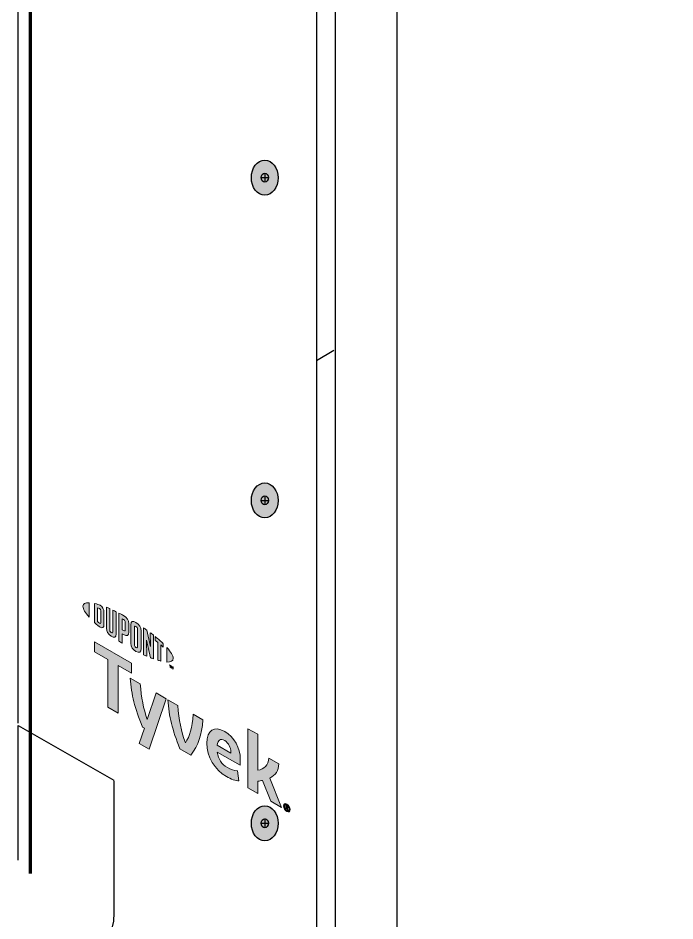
# Model space of a CAD drawing. Header units: inches. Extents: x -26 to 76, y -15 to 22.
# Drawn here: x 65.214 to 67.704, y -6.687 to -3.263 of the extents above; entities that cross this region are included whole.
import ezdxf

# ---------------------------------------------------------------- set-up
doc = ezdxf.new("R2010")
doc.units = ezdxf.units.IN
doc.header["$MEASUREMENT"] = 0
for name, color, linetype, lineweight in [('G-ANNO-TTLB', 7, 'Continuous', 0), ('LOGOS', 7, 'Continuous', 0), ('TYVEK', 7, 'Continuous', 0)]:
    doc.layers.add(name, color=color, linetype=linetype, lineweight=lineweight)

# ---------------------------------------------------------------- blocks, each defined once
blk = doc.blocks.new('Block_169')
at = {"layer": 'TYVEK', "true_color": 0x003b71, "transparency": 33554687}
h = blk.add_hatch(color=156, dxfattribs=at)
h.dxf.hatch_style = 2
edge = h.paths.add_edge_path()
edge.add_ellipse((66.1494, -3.8682), major_axis=(0, 0.0664), ratio=0.766948, start_angle=0, end_angle=360)
at = {"layer": 'TYVEK', "color": 252, "lineweight": 25, "true_color": 0x838484}
for p, q in [((66.1358, -3.8678), (66.1629, -3.8678)), ((66.1494, -3.8507), (66.1494, -3.8849))]:
    blk.add_line(p, q, dxfattribs=at)
at = {"layer": 'TYVEK', "color": 18, "lineweight": 25, "true_color": 0x000000}
blk.add_ellipse((66.1494, -3.8682), major_axis=(0, 0.0664), ratio=0.766948, dxfattribs=at)
at = {"layer": 'TYVEK', "color": 252, "lineweight": 25, "true_color": 0x838484}
blk.add_ellipse((66.1494, -3.8678), major_axis=(0, 0.0171), ratio=0.788846, dxfattribs=at)
blk = doc.blocks.new('Block_171')
at = {"layer": 'TYVEK', "true_color": 0x003b71, "transparency": 33554687}
h = blk.add_hatch(color=156, dxfattribs=at)
h.dxf.hatch_style = 2
edge = h.paths.add_edge_path()
edge.add_ellipse((66.1494, -5.0925), major_axis=(0, 0.0664), ratio=0.766948, start_angle=0, end_angle=360)
at = {"layer": 'TYVEK', "color": 252, "lineweight": 25, "true_color": 0x838484}
for p, q in [((66.1358, -5.0921), (66.1629, -5.0921)), ((66.1494, -5.075), (66.1494, -5.1093))]:
    blk.add_line(p, q, dxfattribs=at)
at = {"layer": 'TYVEK', "color": 18, "lineweight": 25, "true_color": 0x000000}
blk.add_ellipse((66.1494, -5.0925), major_axis=(0, 0.0664), ratio=0.766948, dxfattribs=at)
at = {"layer": 'TYVEK', "color": 252, "lineweight": 25, "true_color": 0x838484}
blk.add_ellipse((66.1494, -5.0921), major_axis=(0, 0.0171), ratio=0.788846, dxfattribs=at)
blk = doc.blocks.new('Block_172')
at = {"layer": 'TYVEK', "true_color": 0x003b71, "transparency": 33554687}
h = blk.add_hatch(color=156, dxfattribs=at)
h.dxf.hatch_style = 2
edge = h.paths.add_edge_path()
edge.add_ellipse((66.1494, -6.3169), major_axis=(0, 0.0664), ratio=0.766948, start_angle=0, end_angle=360)
at = {"layer": 'TYVEK', "color": 252, "lineweight": 25, "true_color": 0x838484}
for p, q in [((66.1494, -6.2993), (66.1494, -6.3336)), ((66.1358, -6.3165), (66.1629, -6.3165))]:
    blk.add_line(p, q, dxfattribs=at)
at = {"layer": 'TYVEK', "color": 18, "lineweight": 25, "true_color": 0x000000}
blk.add_ellipse((66.1494, -6.3169), major_axis=(0, 0.0664), ratio=0.766948, dxfattribs=at)
at = {"layer": 'TYVEK', "color": 252, "lineweight": 25, "true_color": 0x838484}
blk.add_ellipse((66.1494, -6.3165), major_axis=(0, 0.0171), ratio=0.788846, dxfattribs=at)
blk = doc.blocks.new('Block_166')
at = {"layer": 'TYVEK'}
for name in ['Block_169', 'Block_171', 'Block_172']:
    blk.add_blockref(name, (0, 0), dxfattribs=at)
blk = doc.blocks.new('Block_573')
at = {"layer": 'LOGOS', "true_color": 0x838484, "transparency": 33554687}
h = blk.add_hatch(color=252, dxfattribs=at)
h.dxf.hatch_style = 2
edge = h.paths.add_edge_path()
edge.add_spline(control_points=[(65.4603, -5.4939), (65.4603, -5.5039), (65.4688, -5.5182), (65.4836, -5.5348), (65.4836, -5.5348), (65.4836, -5.4801), (65.4836, -5.4801), (65.4688, -5.4795), (65.4603, -5.4839), (65.4603, -5.4939)], knot_values=[0, 0, 0, 0, 1, 1, 1, 2, 2, 2, 3, 3, 3, 3], degree=3, periodic=0)
h = blk.add_hatch(color=252, dxfattribs=at)
h.dxf.hatch_style = 2
edge = h.paths.add_edge_path()
edge.add_spline(control_points=[(65.5281, -5.5554), (65.5281, -5.5596), (65.5259, -5.5598), (65.5233, -5.5582), (65.5212, -5.557), (65.5181, -5.5544), (65.5155, -5.5521), (65.5155, -5.5521), (65.5155, -5.4997), (65.5155, -5.4997), (65.5181, -5.5004), (65.5212, -5.5014), (65.5233, -5.5026), (65.5259, -5.5041), (65.5281, -5.5068), (65.5281, -5.511), (65.5281, -5.511), (65.5281, -5.5554), (65.5281, -5.5554)], knot_values=[0, 0, 0, 0, 1, 1, 1, 2, 2, 2, 3, 3, 3, 4, 4, 4, 5, 5, 5, 6, 6, 6, 6], degree=3, periodic=0)
edge = h.paths.add_edge_path()
edge.add_spline(control_points=[(65.525, -5.4899), (65.5209, -5.4875), (65.5149, -5.4855), (65.5041, -5.483), (65.5041, -5.483), (65.5041, -5.5556), (65.5041, -5.5556), (65.5136, -5.5644), (65.5209, -5.5705), (65.525, -5.5729), (65.5345, -5.5784), (65.5399, -5.5748), (65.5399, -5.5641), (65.5399, -5.5641), (65.5399, -5.5159), (65.5399, -5.5159), (65.5399, -5.5052), (65.5345, -5.4954), (65.525, -5.4899)], knot_values=[0, 0, 0, 0, 1, 1, 1, 2, 2, 2, 3, 3, 3, 4, 4, 4, 5, 5, 5, 6, 6, 6, 6], degree=3, periodic=0)
h = blk.add_hatch(color=252, dxfattribs=at)
h.dxf.hatch_style = 2
edge = h.paths.add_edge_path()
edge.add_spline(control_points=[(65.5732, -5.5899), (65.5732, -5.5941), (65.5719, -5.5961), (65.5673, -5.5928), (65.5628, -5.5896), (65.5616, -5.5867), (65.5616, -5.5817), (65.5616, -5.5817), (65.5616, -5.5027), (65.5616, -5.5027), (65.5586, -5.5014), (65.552, -5.4986), (65.5491, -5.4974), (65.5491, -5.4974), (65.5491, -5.5773), (65.5491, -5.5773), (65.5491, -5.5901), (65.5545, -5.5981), (65.5673, -5.6072), (65.579, -5.6155), (65.5862, -5.6128), (65.5862, -5.5987), (65.5862, -5.5987), (65.5862, -5.5143), (65.5862, -5.5143), (65.5837, -5.5131), (65.5757, -5.5092), (65.5732, -5.508), (65.5732, -5.508), (65.5732, -5.5899), (65.5732, -5.5899)], knot_values=[0, 0, 0, 0, 1, 1, 1, 2, 2, 2, 3, 3, 3, 4, 4, 4, 5, 5, 5, 6, 6, 6, 7, 7, 7, 8, 8, 8, 9, 9, 9, 10, 10, 10, 10], degree=3, periodic=0)
h = blk.add_hatch(color=252, dxfattribs=at)
h.dxf.hatch_style = 2
edge = h.paths.add_edge_path()
edge.add_spline(control_points=[(65.6206, -5.5827), (65.6206, -5.5872), (65.6192, -5.5887), (65.6139, -5.5857), (65.6139, -5.5857), (65.6094, -5.5831), (65.6094, -5.5831), (65.6094, -5.5831), (65.6094, -5.5411), (65.6094, -5.5411), (65.6114, -5.5422), (65.6125, -5.5428), (65.6137, -5.5435), (65.6194, -5.5468), (65.6206, -5.55), (65.6206, -5.5546), (65.6206, -5.5546), (65.6206, -5.5827), (65.6206, -5.5827)], knot_values=[0, 0, 0, 0, 1, 1, 1, 2, 2, 2, 3, 3, 3, 4, 4, 4, 5, 5, 5, 6, 6, 6, 6], degree=3, periodic=0)
edge = h.paths.add_edge_path()
edge.add_spline(control_points=[(65.6145, -5.5291), (65.6122, -5.5278), (65.6039, -5.5233), (65.5964, -5.5195), (65.5964, -5.5195), (65.5964, -5.6258), (65.5964, -5.6258), (65.5989, -5.6274), (65.6057, -5.6317), (65.6094, -5.6339), (65.6094, -5.6339), (65.6094, -5.5978), (65.6094, -5.5978), (65.6094, -5.5978), (65.6145, -5.6008), (65.6145, -5.6008), (65.6281, -5.6086), (65.6338, -5.6049), (65.6338, -5.5914), (65.6338, -5.5914), (65.6338, -5.56), (65.6338, -5.56), (65.6338, -5.5468), (65.6274, -5.5366), (65.6145, -5.5291)], knot_values=[0, 0, 0, 0, 1, 1, 1, 2, 2, 2, 3, 3, 3, 4, 4, 4, 5, 5, 5, 6, 6, 6, 7, 7, 7, 8, 8, 8, 8], degree=3, periodic=0)
h = blk.add_hatch(color=252, dxfattribs=at)
h.dxf.hatch_style = 2
edge = h.paths.add_edge_path()
edge.add_spline(control_points=[(65.6672, -5.6466), (65.6672, -5.6508), (65.666, -5.6523), (65.6613, -5.6498), (65.6566, -5.6472), (65.6553, -5.6441), (65.6553, -5.6398), (65.6553, -5.6398), (65.6553, -5.5735), (65.6553, -5.5735), (65.6553, -5.5692), (65.6566, -5.5675), (65.6613, -5.5704), (65.666, -5.5732), (65.6672, -5.5762), (65.6672, -5.5804), (65.6672, -5.5804), (65.6672, -5.6466), (65.6672, -5.6466)], knot_values=[0, 0, 0, 0, 1, 1, 1, 2, 2, 2, 3, 3, 3, 4, 4, 4, 5, 5, 5, 6, 6, 6, 6], degree=3, periodic=0)
edge = h.paths.add_edge_path()
edge.add_spline(control_points=[(65.6613, -5.5555), (65.6493, -5.5479), (65.6421, -5.5499), (65.6421, -5.5639), (65.6421, -5.5639), (65.6421, -5.6334), (65.6421, -5.6334), (65.6421, -5.6482), (65.6486, -5.658), (65.6613, -5.6647), (65.6738, -5.6713), (65.6803, -5.6696), (65.6803, -5.6539), (65.6803, -5.6539), (65.6803, -5.5876), (65.6803, -5.5876), (65.6803, -5.5726), (65.6744, -5.5638), (65.6613, -5.5555)], knot_values=[0, 0, 0, 0, 1, 1, 1, 2, 2, 2, 3, 3, 3, 4, 4, 4, 5, 5, 5, 6, 6, 6, 6], degree=3, periodic=0)
h = blk.add_hatch(color=252, dxfattribs=at)
h.dxf.hatch_style = 2
edge = h.paths.add_edge_path()
edge.add_spline(control_points=[(65.7165, -5.6466), (65.7165, -5.6466), (65.702, -5.5842), (65.702, -5.5842), (65.6981, -5.5813), (65.6934, -5.578), (65.6897, -5.5755), (65.6897, -5.5755), (65.6897, -5.6775), (65.6897, -5.6775), (65.6923, -5.6787), (65.6988, -5.6816), (65.7022, -5.6831), (65.7022, -5.6831), (65.7012, -5.6224), (65.7012, -5.6224), (65.7012, -5.6224), (65.7165, -5.689), (65.7165, -5.689), (65.7197, -5.6903), (65.7245, -5.6921), (65.7276, -5.6932), (65.7276, -5.6932), (65.7276, -5.6036), (65.7276, -5.6036), (65.7244, -5.6009), (65.7184, -5.5964), (65.7156, -5.5942), (65.7156, -5.5942), (65.7165, -5.6466), (65.7165, -5.6466)], knot_values=[0, 0, 0, 0, 1, 1, 1, 2, 2, 2, 3, 3, 3, 4, 4, 4, 5, 5, 5, 6, 6, 6, 7, 7, 7, 8, 8, 8, 9, 9, 9, 10, 10, 10, 10], degree=3, periodic=0)
h = blk.add_hatch(color=252, dxfattribs=at)
h.dxf.hatch_style = 2
edge = h.paths.add_edge_path()
edge.add_spline(control_points=[(65.7341, -5.623), (65.7373, -5.6255), (65.7405, -5.628), (65.7436, -5.6306), (65.7436, -5.6306), (65.7436, -5.6984), (65.7436, -5.6984), (65.7464, -5.6993), (65.7517, -5.7008), (65.7552, -5.7016), (65.7552, -5.7016), (65.7552, -5.6406), (65.7552, -5.6406), (65.7586, -5.6435), (65.7618, -5.6464), (65.7647, -5.649), (65.7647, -5.649), (65.7647, -5.6359), (65.7647, -5.6359), (65.7555, -5.6269), (65.7456, -5.6182), (65.7341, -5.6088), (65.7341, -5.6088), (65.7341, -5.623), (65.7341, -5.623)], knot_values=[0, 0, 0, 0, 1, 1, 1, 2, 2, 2, 3, 3, 3, 4, 4, 4, 5, 5, 5, 6, 6, 6, 7, 7, 7, 8, 8, 8, 8], degree=3, periodic=0)
h = blk.add_hatch(color=252, dxfattribs=at)
h.dxf.hatch_style = 2
edge = h.paths.add_edge_path()
edge.add_spline(control_points=[(65.802, -5.6912), (65.802, -5.7012), (65.7935, -5.7057), (65.7787, -5.7052), (65.7787, -5.7052), (65.7787, -5.6504), (65.7787, -5.6504), (65.7935, -5.667), (65.802, -5.6813), (65.802, -5.6912)], knot_values=[0, 0, 0, 0, 1, 1, 1, 2, 2, 2, 3, 3, 3, 3], degree=3, periodic=0)
h = blk.add_hatch(color=252, dxfattribs=at)
h.dxf.hatch_style = 2
edge = h.paths.add_edge_path()
edge.add_spline(control_points=[(65.7951, -5.7202), (65.7951, -5.7202), (65.7965, -5.721), (65.7965, -5.721), (65.7965, -5.721), (65.7986, -5.7259), (65.7986, -5.7259), (65.7986, -5.7259), (65.8007, -5.7234), (65.8007, -5.7234), (65.8007, -5.7234), (65.802, -5.7242), (65.802, -5.7242), (65.802, -5.7242), (65.802, -5.7321), (65.802, -5.7321), (65.802, -5.7321), (65.8008, -5.7313), (65.8008, -5.7313), (65.8008, -5.7313), (65.8008, -5.7257), (65.8008, -5.7257), (65.8008, -5.7257), (65.7986, -5.7282), (65.7986, -5.7282), (65.7986, -5.7282), (65.7985, -5.7282), (65.7985, -5.7282), (65.7985, -5.7282), (65.7964, -5.7232), (65.7964, -5.7232), (65.7964, -5.7232), (65.7964, -5.7288), (65.7964, -5.7288), (65.7964, -5.7288), (65.7951, -5.7281), (65.7951, -5.7281), (65.7951, -5.7281), (65.7951, -5.7202), (65.7951, -5.7202)], knot_values=[0, 0, 0, 0, 1, 1, 1, 2, 2, 2, 3, 3, 3, 4, 4, 4, 5, 5, 5, 6, 6, 6, 7, 7, 7, 8, 8, 8, 9, 9, 9, 10, 10, 10, 11, 11, 11, 12, 12, 12, 13, 13, 13, 13], degree=3, periodic=0)
edge = h.paths.add_edge_path()
edge.add_spline(control_points=[(65.7902, -5.7187), (65.7902, -5.7187), (65.7881, -5.7175), (65.7881, -5.7175), (65.7881, -5.7175), (65.7881, -5.7161), (65.7881, -5.7161), (65.7881, -5.7161), (65.7936, -5.7193), (65.7936, -5.7193), (65.7936, -5.7193), (65.7936, -5.7207), (65.7936, -5.7207), (65.7936, -5.7207), (65.7915, -5.7195), (65.7915, -5.7195), (65.7915, -5.7195), (65.7915, -5.726), (65.7915, -5.726), (65.7915, -5.726), (65.7902, -5.7252), (65.7902, -5.7252), (65.7902, -5.7252), (65.7902, -5.7187), (65.7902, -5.7187)], knot_values=[0, 0, 0, 0, 1, 1, 1, 2, 2, 2, 3, 3, 3, 4, 4, 4, 5, 5, 5, 6, 6, 6, 7, 7, 7, 8, 8, 8, 8], degree=3, periodic=0)
at = {"layer": 'LOGOS'}
for points, knots in [([(65.4603, -5.4939), (65.4603, -5.5039), (65.4688, -5.5182), (65.4836, -5.5348), (65.4836, -5.5348), (65.4836, -5.4801), (65.4836, -5.4801), (65.4688, -5.4795), (65.4603, -5.4839), (65.4603, -5.4939)], [0, 0, 0, 0, 1, 1, 1, 2, 2, 2, 3, 3, 3, 3]), ([(65.525, -5.4899), (65.5209, -5.4875), (65.5149, -5.4855), (65.5041, -5.483), (65.5041, -5.483), (65.5041, -5.5556), (65.5041, -5.5556), (65.5136, -5.5644), (65.5209, -5.5705), (65.525, -5.5729), (65.5345, -5.5784), (65.5399, -5.5748), (65.5399, -5.5641), (65.5399, -5.5641), (65.5399, -5.5159), (65.5399, -5.5159), (65.5399, -5.5052), (65.5345, -5.4954), (65.525, -5.4899)], [0, 0, 0, 0, 1, 1, 1, 2, 2, 2, 3, 3, 3, 4, 4, 4, 5, 5, 5, 6, 6, 6, 6]), ([(65.5281, -5.5554), (65.5281, -5.5596), (65.5259, -5.5598), (65.5233, -5.5582), (65.5212, -5.557), (65.5181, -5.5544), (65.5155, -5.5521), (65.5155, -5.5521), (65.5155, -5.4997), (65.5155, -5.4997), (65.5181, -5.5004), (65.5212, -5.5014), (65.5233, -5.5026), (65.5259, -5.5041), (65.5281, -5.5068), (65.5281, -5.511), (65.5281, -5.511), (65.5281, -5.5554), (65.5281, -5.5554)], [0, 0, 0, 0, 1, 1, 1, 2, 2, 2, 3, 3, 3, 4, 4, 4, 5, 5, 5, 6, 6, 6, 6]), ([(65.5732, -5.5899), (65.5732, -5.5941), (65.5719, -5.5961), (65.5673, -5.5928), (65.5628, -5.5896), (65.5616, -5.5867), (65.5616, -5.5817), (65.5616, -5.5817), (65.5616, -5.5027), (65.5616, -5.5027), (65.5586, -5.5014), (65.552, -5.4986), (65.5491, -5.4974), (65.5491, -5.4974), (65.5491, -5.5773), (65.5491, -5.5773), (65.5491, -5.5901), (65.5545, -5.5981), (65.5673, -5.6072), (65.579, -5.6155), (65.5862, -5.6128), (65.5862, -5.5987), (65.5862, -5.5987), (65.5862, -5.5143), (65.5862, -5.5143), (65.5837, -5.5131), (65.5757, -5.5092), (65.5732, -5.508), (65.5732, -5.508), (65.5732, -5.5899), (65.5732, -5.5899)], [0, 0, 0, 0, 1, 1, 1, 2, 2, 2, 3, 3, 3, 4, 4, 4, 5, 5, 5, 6, 6, 6, 7, 7, 7, 8, 8, 8, 9, 9, 9, 10, 10, 10, 10]), ([(65.6145, -5.5291), (65.6122, -5.5278), (65.6039, -5.5233), (65.5964, -5.5195), (65.5964, -5.5195), (65.5964, -5.6258), (65.5964, -5.6258), (65.5989, -5.6274), (65.6057, -5.6317), (65.6094, -5.6339), (65.6094, -5.6339), (65.6094, -5.5978), (65.6094, -5.5978), (65.6094, -5.5978), (65.6145, -5.6008), (65.6145, -5.6008), (65.6281, -5.6086), (65.6338, -5.6049), (65.6338, -5.5914), (65.6338, -5.5914), (65.6338, -5.56), (65.6338, -5.56), (65.6338, -5.5468), (65.6274, -5.5366), (65.6145, -5.5291)], [0, 0, 0, 0, 1, 1, 1, 2, 2, 2, 3, 3, 3, 4, 4, 4, 5, 5, 5, 6, 6, 6, 7, 7, 7, 8, 8, 8, 8]), ([(65.6206, -5.5827), (65.6206, -5.5872), (65.6192, -5.5887), (65.6139, -5.5857), (65.6139, -5.5857), (65.6094, -5.5831), (65.6094, -5.5831), (65.6094, -5.5831), (65.6094, -5.5411), (65.6094, -5.5411), (65.6114, -5.5422), (65.6125, -5.5428), (65.6137, -5.5435), (65.6194, -5.5468), (65.6206, -5.55), (65.6206, -5.5546), (65.6206, -5.5546), (65.6206, -5.5827), (65.6206, -5.5827)], [0, 0, 0, 0, 1, 1, 1, 2, 2, 2, 3, 3, 3, 4, 4, 4, 5, 5, 5, 6, 6, 6, 6]), ([(65.6613, -5.5555), (65.6493, -5.5479), (65.6421, -5.5499), (65.6421, -5.5639), (65.6421, -5.5639), (65.6421, -5.6334), (65.6421, -5.6334), (65.6421, -5.6482), (65.6486, -5.658), (65.6613, -5.6647), (65.6738, -5.6713), (65.6803, -5.6696), (65.6803, -5.6539), (65.6803, -5.6539), (65.6803, -5.5876), (65.6803, -5.5876), (65.6803, -5.5726), (65.6744, -5.5638), (65.6613, -5.5555)], [0, 0, 0, 0, 1, 1, 1, 2, 2, 2, 3, 3, 3, 4, 4, 4, 5, 5, 5, 6, 6, 6, 6]), ([(65.6672, -5.6466), (65.6672, -5.6508), (65.666, -5.6523), (65.6613, -5.6498), (65.6566, -5.6472), (65.6553, -5.6441), (65.6553, -5.6398), (65.6553, -5.6398), (65.6553, -5.5735), (65.6553, -5.5735), (65.6553, -5.5692), (65.6566, -5.5675), (65.6613, -5.5704), (65.666, -5.5732), (65.6672, -5.5762), (65.6672, -5.5804), (65.6672, -5.5804), (65.6672, -5.6466), (65.6672, -5.6466)], [0, 0, 0, 0, 1, 1, 1, 2, 2, 2, 3, 3, 3, 4, 4, 4, 5, 5, 5, 6, 6, 6, 6]), ([(65.7165, -5.6466), (65.7165, -5.6466), (65.702, -5.5842), (65.702, -5.5842), (65.6981, -5.5813), (65.6934, -5.578), (65.6897, -5.5755), (65.6897, -5.5755), (65.6897, -5.6775), (65.6897, -5.6775), (65.6923, -5.6787), (65.6988, -5.6816), (65.7022, -5.6831), (65.7022, -5.6831), (65.7012, -5.6224), (65.7012, -5.6224), (65.7012, -5.6224), (65.7165, -5.689), (65.7165, -5.689), (65.7197, -5.6903), (65.7245, -5.6921), (65.7276, -5.6932), (65.7276, -5.6932), (65.7276, -5.6036), (65.7276, -5.6036), (65.7244, -5.6009), (65.7184, -5.5964), (65.7156, -5.5942), (65.7156, -5.5942), (65.7165, -5.6466), (65.7165, -5.6466)], [0, 0, 0, 0, 1, 1, 1, 2, 2, 2, 3, 3, 3, 4, 4, 4, 5, 5, 5, 6, 6, 6, 7, 7, 7, 8, 8, 8, 9, 9, 9, 10, 10, 10, 10]), ([(65.7341, -5.623), (65.7373, -5.6255), (65.7405, -5.628), (65.7436, -5.6306), (65.7436, -5.6306), (65.7436, -5.6984), (65.7436, -5.6984), (65.7464, -5.6993), (65.7517, -5.7008), (65.7552, -5.7016), (65.7552, -5.7016), (65.7552, -5.6406), (65.7552, -5.6406), (65.7586, -5.6435), (65.7618, -5.6464), (65.7647, -5.649), (65.7647, -5.649), (65.7647, -5.6359), (65.7647, -5.6359), (65.7555, -5.6269), (65.7456, -5.6182), (65.7341, -5.6088), (65.7341, -5.6088), (65.7341, -5.623), (65.7341, -5.623)], [0, 0, 0, 0, 1, 1, 1, 2, 2, 2, 3, 3, 3, 4, 4, 4, 5, 5, 5, 6, 6, 6, 7, 7, 7, 8, 8, 8, 8]), ([(65.802, -5.6912), (65.802, -5.7012), (65.7935, -5.7057), (65.7787, -5.7052), (65.7787, -5.7052), (65.7787, -5.6504), (65.7787, -5.6504), (65.7935, -5.667), (65.802, -5.6813), (65.802, -5.6912)], [0, 0, 0, 0, 1, 1, 1, 2, 2, 2, 3, 3, 3, 3]), ([(65.7902, -5.7187), (65.7902, -5.7187), (65.7881, -5.7175), (65.7881, -5.7175), (65.7881, -5.7175), (65.7881, -5.7161), (65.7881, -5.7161), (65.7881, -5.7161), (65.7936, -5.7193), (65.7936, -5.7193), (65.7936, -5.7193), (65.7936, -5.7207), (65.7936, -5.7207), (65.7936, -5.7207), (65.7915, -5.7195), (65.7915, -5.7195), (65.7915, -5.7195), (65.7915, -5.726), (65.7915, -5.726), (65.7915, -5.726), (65.7902, -5.7252), (65.7902, -5.7252), (65.7902, -5.7252), (65.7902, -5.7187), (65.7902, -5.7187)], [0, 0, 0, 0, 1, 1, 1, 2, 2, 2, 3, 3, 3, 4, 4, 4, 5, 5, 5, 6, 6, 6, 7, 7, 7, 8, 8, 8, 8]), ([(65.7951, -5.7202), (65.7951, -5.7202), (65.7965, -5.721), (65.7965, -5.721), (65.7965, -5.721), (65.7986, -5.7259), (65.7986, -5.7259), (65.7986, -5.7259), (65.8007, -5.7234), (65.8007, -5.7234), (65.8007, -5.7234), (65.802, -5.7242), (65.802, -5.7242), (65.802, -5.7242), (65.802, -5.7321), (65.802, -5.7321), (65.802, -5.7321), (65.8008, -5.7313), (65.8008, -5.7313), (65.8008, -5.7313), (65.8008, -5.7257), (65.8008, -5.7257), (65.8008, -5.7257), (65.7986, -5.7282), (65.7986, -5.7282), (65.7986, -5.7282), (65.7985, -5.7282), (65.7985, -5.7282), (65.7985, -5.7282), (65.7964, -5.7232), (65.7964, -5.7232), (65.7964, -5.7232), (65.7964, -5.7288), (65.7964, -5.7288), (65.7964, -5.7288), (65.7951, -5.7281), (65.7951, -5.7281), (65.7951, -5.7281), (65.7951, -5.7202), (65.7951, -5.7202)], [0, 0, 0, 0, 1, 1, 1, 2, 2, 2, 3, 3, 3, 4, 4, 4, 5, 5, 5, 6, 6, 6, 7, 7, 7, 8, 8, 8, 9, 9, 9, 10, 10, 10, 11, 11, 11, 12, 12, 12, 13, 13, 13, 13])]:
    blk.add_open_spline(points, degree=3, knots=knots, dxfattribs=at)
blk = doc.blocks.new('Block_577')
at = {"layer": 'LOGOS', "true_color": 0x838484, "transparency": 33554687}
h = blk.add_hatch(color=252, dxfattribs=at)
h.dxf.hatch_style = 2
h.paths.add_polyline_path([(65.6444, -5.7096), (65.5041, -5.6286), (65.5041, -5.6667), (65.5548, -5.696), (65.5548, -5.8765), (65.5937, -5.899), (65.5937, -5.7185), (65.6444, -5.7477)])
h = blk.add_hatch(color=252, dxfattribs=at)
h.dxf.hatch_style = 2
edge = h.paths.add_edge_path()
edge.add_spline(control_points=[(65.8776, -5.9033), (65.8751, -5.9553), (65.8648, -5.9855), (65.8487, -6.0115), (65.8332, -5.9673), (65.8231, -5.9252), (65.8201, -5.8701), (65.8201, -5.8701), (65.7822, -5.8483), (65.7822, -5.8483), (65.7863, -5.9134), (65.7986, -5.9607), (65.828, -6.0343), (65.828, -6.0343), (65.8697, -6.0583), (65.8697, -6.0583), (65.898, -6.0181), (65.9097, -5.9846), (65.9152, -5.925), (65.9152, -5.925), (65.8776, -5.9033), (65.8776, -5.9033)], knot_values=[0, 0, 0, 0, 1, 1, 1, 2, 2, 2, 3, 3, 3, 4, 4, 4, 5, 5, 5, 6, 6, 6, 7, 7, 7, 7], degree=3, periodic=0)
h = blk.add_hatch(color=252, dxfattribs=at)
h.dxf.hatch_style = 2
edge = h.paths.add_edge_path()
edge.add_spline(control_points=[(65.9688, -6.0206), (65.9688, -6.0206), (66.0206, -6.0505), (66.0206, -6.0505), (66.0206, -6.0505), (66.0206, -6.0468), (66.0206, -6.0468), (66.0206, -6.0293), (66.0124, -6.0118), (65.9974, -6.0031), (65.9816, -5.994), (65.9713, -6.0008), (65.9688, -6.0206)], knot_values=[0, 0, 0, 0, 1, 1, 1, 2, 2, 2, 3, 3, 3, 4, 4, 4, 4], degree=3, periodic=0)
edge = h.paths.add_edge_path()
edge.add_spline(control_points=[(66.0514, -6.1563), (66.0394, -6.1557), (66.0217, -6.1498), (66.0037, -6.1394), (65.9599, -6.1141), (65.9299, -6.065), (65.9299, -6.0131), (65.9299, -5.9635), (65.9574, -5.9456), (65.9974, -5.9688), (66.0331, -5.9894), (66.0566, -6.0319), (66.0566, -6.0738), (66.0566, -6.0831), (66.056, -6.0909), (66.0555, -6.0969), (66.0555, -6.0969), (65.9694, -6.0472), (65.9694, -6.0472), (65.9729, -6.0742), (65.9857, -6.0928), (66.0075, -6.1054), (66.0209, -6.1131), (66.0337, -6.1171), (66.0454, -6.1182), (66.0454, -6.1182), (66.0514, -6.1563), (66.0514, -6.1563)], knot_values=[0, 0, 0, 0, 1, 1, 1, 2, 2, 2, 3, 3, 3, 4, 4, 4, 5, 5, 5, 6, 6, 6, 7, 7, 7, 8, 8, 8, 9, 9, 9, 9], degree=3, periodic=0)
h = blk.add_hatch(color=252, dxfattribs=at)
h.dxf.hatch_style = 2
edge = h.paths.add_edge_path()
edge.add_spline(control_points=[(66.168, -6.1453), (66.168, -6.1453), (66.2132, -6.2566), (66.2132, -6.2566), (66.2132, -6.2566), (66.1723, -6.233), (66.1723, -6.233), (66.1723, -6.233), (66.141, -6.1541), (66.141, -6.1541), (66.1353, -6.1554), (66.1293, -6.1567), (66.1228, -6.1576), (66.1228, -6.1576), (66.1228, -6.2044), (66.1228, -6.2044), (66.1228, -6.2044), (66.0852, -6.1827), (66.0852, -6.1827), (66.0852, -6.1827), (66.0852, -5.9588), (66.0852, -5.9588), (66.0852, -5.9588), (66.1228, -5.9783), (66.1228, -5.9783), (66.1228, -5.9783), (66.1228, -6.116), (66.1228, -6.116), (66.1484, -6.1118), (66.1609, -6.0972), (66.1653, -6.0694), (66.1653, -6.0694), (66.2026, -6.0909), (66.2026, -6.0909), (66.2018, -6.1173), (66.1898, -6.1344), (66.168, -6.1453)], knot_values=[0, 0, 0, 0, 1, 1, 1, 2, 2, 2, 3, 3, 3, 4, 4, 4, 5, 5, 5, 6, 6, 6, 7, 7, 7, 8, 8, 8, 9, 9, 9, 10, 10, 10, 11, 11, 11, 12, 12, 12, 12], degree=3, periodic=0)
at = {"layer": 'LOGOS'}
blk.add_lwpolyline([(65.6444, -5.7096), (65.5041, -5.6286), (65.5041, -5.6667), (65.5548, -5.696), (65.5548, -5.8765), (65.5937, -5.899), (65.5937, -5.7185), (65.6444, -5.7477)], close=True, dxfattribs=at)
for points, knots in [([(65.8776, -5.9033), (65.8751, -5.9553), (65.8648, -5.9855), (65.8487, -6.0115), (65.8332, -5.9673), (65.8231, -5.9252), (65.8201, -5.8701), (65.8201, -5.8701), (65.7822, -5.8483), (65.7822, -5.8483), (65.7863, -5.9134), (65.7986, -5.9607), (65.828, -6.0343), (65.828, -6.0343), (65.8697, -6.0583), (65.8697, -6.0583), (65.898, -6.0181), (65.9097, -5.9846), (65.9152, -5.925), (65.9152, -5.925), (65.8776, -5.9033), (65.8776, -5.9033)], [0, 0, 0, 0, 1, 1, 1, 2, 2, 2, 3, 3, 3, 4, 4, 4, 5, 5, 5, 6, 6, 6, 7, 7, 7, 7]), ([(66.0514, -6.1563), (66.0394, -6.1557), (66.0217, -6.1498), (66.0037, -6.1394), (65.9599, -6.1141), (65.9299, -6.065), (65.9299, -6.0131), (65.9299, -5.9635), (65.9574, -5.9456), (65.9974, -5.9688), (66.0331, -5.9894), (66.0566, -6.0319), (66.0566, -6.0738), (66.0566, -6.0831), (66.056, -6.0909), (66.0555, -6.0969), (66.0555, -6.0969), (65.9694, -6.0472), (65.9694, -6.0472), (65.9729, -6.0742), (65.9857, -6.0928), (66.0075, -6.1054), (66.0209, -6.1131), (66.0337, -6.1171), (66.0454, -6.1182), (66.0454, -6.1182), (66.0514, -6.1563), (66.0514, -6.1563)], [0, 0, 0, 0, 1, 1, 1, 2, 2, 2, 3, 3, 3, 4, 4, 4, 5, 5, 5, 6, 6, 6, 7, 7, 7, 8, 8, 8, 9, 9, 9, 9]), ([(66.168, -6.1453), (66.168, -6.1453), (66.2132, -6.2566), (66.2132, -6.2566), (66.2132, -6.2566), (66.1723, -6.233), (66.1723, -6.233), (66.1723, -6.233), (66.141, -6.1541), (66.141, -6.1541), (66.1353, -6.1554), (66.1293, -6.1567), (66.1228, -6.1576), (66.1228, -6.1576), (66.1228, -6.2044), (66.1228, -6.2044), (66.1228, -6.2044), (66.0852, -6.1827), (66.0852, -6.1827), (66.0852, -6.1827), (66.0852, -5.9588), (66.0852, -5.9588), (66.0852, -5.9588), (66.1228, -5.9783), (66.1228, -5.9783), (66.1228, -5.9783), (66.1228, -6.116), (66.1228, -6.116), (66.1484, -6.1118), (66.1609, -6.0972), (66.1653, -6.0694), (66.1653, -6.0694), (66.2026, -6.0909), (66.2026, -6.0909), (66.2018, -6.1173), (66.1898, -6.1344), (66.168, -6.1453)], [0, 0, 0, 0, 1, 1, 1, 2, 2, 2, 3, 3, 3, 4, 4, 4, 5, 5, 5, 6, 6, 6, 7, 7, 7, 8, 8, 8, 9, 9, 9, 10, 10, 10, 11, 11, 11, 12, 12, 12, 12]), ([(65.9688, -6.0206), (65.9688, -6.0206), (66.0206, -6.0505), (66.0206, -6.0505), (66.0206, -6.0505), (66.0206, -6.0468), (66.0206, -6.0468), (66.0206, -6.0293), (66.0124, -6.0118), (65.9974, -6.0031), (65.9816, -5.994), (65.9713, -6.0008), (65.9688, -6.0206)], [0, 0, 0, 0, 1, 1, 1, 2, 2, 2, 3, 3, 3, 4, 4, 4, 4])]:
    blk.add_open_spline(points, degree=3, knots=knots, dxfattribs=at)
blk = doc.blocks.new('Block_576')
at = {"layer": 'LOGOS', "true_color": 0x838484, "transparency": 33554687}
h = blk.add_hatch(color=252, dxfattribs=at)
h.dxf.hatch_style = 2
edge = h.paths.add_edge_path()
edge.add_spline(control_points=[(65.738, -5.8227), (65.738, -5.8227), (65.7042, -5.9233), (65.7042, -5.9233), (65.6899, -5.8812), (65.6806, -5.8405), (65.6777, -5.7879), (65.6777, -5.7879), (65.6398, -5.766), (65.6398, -5.766), (65.6439, -5.8312), (65.6562, -5.8785), (65.6856, -5.952), (65.6856, -5.952), (65.6932, -5.9564), (65.6932, -5.9564), (65.6932, -5.9564), (65.6739, -6.0139), (65.6739, -6.0139), (65.6739, -6.0139), (65.7115, -6.0356), (65.7115, -6.0356), (65.7115, -6.0356), (65.7756, -5.8444), (65.7756, -5.8444), (65.7756, -5.8444), (65.738, -5.8227), (65.738, -5.8227)], knot_values=[0, 0, 0, 0, 1, 1, 1, 2, 2, 2, 3, 3, 3, 4, 4, 4, 5, 5, 5, 6, 6, 6, 7, 7, 7, 8, 8, 8, 9, 9, 9, 9], degree=3, periodic=0)
at = {"layer": 'LOGOS'}
blk.add_open_spline([(65.738, -5.8227), (65.738, -5.8227), (65.7042, -5.9233), (65.7042, -5.9233), (65.6899, -5.8812), (65.6806, -5.8405), (65.6777, -5.7879), (65.6777, -5.7879), (65.6398, -5.766), (65.6398, -5.766), (65.6439, -5.8312), (65.6562, -5.8785), (65.6856, -5.952), (65.6856, -5.952), (65.6932, -5.9564), (65.6932, -5.9564), (65.6932, -5.9564), (65.6739, -6.0139), (65.6739, -6.0139), (65.6739, -6.0139), (65.7115, -6.0356), (65.7115, -6.0356), (65.7115, -6.0356), (65.7756, -5.8444), (65.7756, -5.8444), (65.7756, -5.8444), (65.738, -5.8227), (65.738, -5.8227)], degree=3, knots=[0, 0, 0, 0, 1, 1, 1, 2, 2, 2, 3, 3, 3, 4, 4, 4, 5, 5, 5, 6, 6, 6, 7, 7, 7, 8, 8, 8, 9, 9, 9, 9], dxfattribs=at)
blk.add_blockref('Block_577', (0, 0), dxfattribs=at)
blk = doc.blocks.new('Block_578')
at = {"layer": 'LOGOS', "true_color": 0x838484, "transparency": 33554687}
h = blk.add_hatch(color=252, dxfattribs=at)
h.dxf.hatch_style = 2
edge = h.paths.add_edge_path()
edge.add_spline(control_points=[(66.2312, -6.2523), (66.2312, -6.2523), (66.2312, -6.2564), (66.2312, -6.2564), (66.2312, -6.2564), (66.2328, -6.2573), (66.2328, -6.2573), (66.2343, -6.2582), (66.2351, -6.2582), (66.2351, -6.2566), (66.2351, -6.2551), (66.2343, -6.2541), (66.2328, -6.2532), (66.2328, -6.2532), (66.2312, -6.2523), (66.2312, -6.2523)], knot_values=[0, 0, 0, 0, 1, 1, 1, 2, 2, 2, 3, 3, 3, 4, 4, 4, 5, 5, 5, 5], degree=3, periodic=0)
edge = h.paths.add_edge_path()
edge.add_spline(control_points=[(66.2286, -6.2482), (66.2286, -6.2482), (66.2328, -6.2506), (66.2328, -6.2506), (66.2361, -6.2525), (66.2377, -6.2552), (66.2377, -6.2581), (66.2377, -6.2601), (66.2369, -6.2611), (66.2353, -6.2609), (66.2361, -6.2631), (66.2372, -6.2654), (66.2385, -6.2681), (66.2385, -6.2681), (66.2354, -6.2662), (66.2354, -6.2662), (66.2342, -6.2639), (66.2333, -6.2619), (66.2326, -6.2598), (66.2326, -6.2598), (66.2312, -6.259), (66.2312, -6.259), (66.2312, -6.259), (66.2312, -6.2639), (66.2312, -6.2639), (66.2312, -6.2639), (66.2286, -6.2623), (66.2286, -6.2623), (66.2286, -6.2623), (66.2286, -6.2482), (66.2286, -6.2482)], knot_values=[0, 0, 0, 0, 1, 1, 1, 2, 2, 2, 3, 3, 3, 4, 4, 4, 5, 5, 5, 6, 6, 6, 7, 7, 7, 8, 8, 8, 9, 9, 9, 10, 10, 10, 10], degree=3, periodic=0)
edge = h.paths.add_edge_path()
edge.add_spline(control_points=[(66.2329, -6.2471), (66.227, -6.2436), (66.2236, -6.2456), (66.2236, -6.2527), (66.2236, -6.2598), (66.227, -6.2656), (66.2329, -6.269), (66.2388, -6.2724), (66.2423, -6.2705), (66.2423, -6.2634), (66.2423, -6.2564), (66.2388, -6.2505), (66.2329, -6.2471)], knot_values=[0, 0, 0, 0, 1, 1, 1, 2, 2, 2, 3, 3, 3, 4, 4, 4, 4], degree=3, periodic=0)
edge = h.paths.add_edge_path()
edge.add_spline(control_points=[(66.2329, -6.2443), (66.2402, -6.2485), (66.2451, -6.2566), (66.2451, -6.265), (66.2451, -6.2735), (66.2402, -6.276), (66.2329, -6.2718), (66.2255, -6.2675), (66.2208, -6.2595), (66.2208, -6.251), (66.2208, -6.2426), (66.2256, -6.24), (66.2329, -6.2443)], knot_values=[0, 0, 0, 0, 1, 1, 1, 2, 2, 2, 3, 3, 3, 4, 4, 4, 4], degree=3, periodic=0)
at = {"layer": 'LOGOS'}
for points, knots in [([(66.2329, -6.2443), (66.2402, -6.2485), (66.2451, -6.2566), (66.2451, -6.265), (66.2451, -6.2735), (66.2402, -6.276), (66.2329, -6.2718), (66.2255, -6.2675), (66.2208, -6.2595), (66.2208, -6.251), (66.2208, -6.2426), (66.2256, -6.24), (66.2329, -6.2443)], [0, 0, 0, 0, 1, 1, 1, 2, 2, 2, 3, 3, 3, 4, 4, 4, 4]), ([(66.2329, -6.2471), (66.227, -6.2436), (66.2236, -6.2456), (66.2236, -6.2527), (66.2236, -6.2598), (66.227, -6.2656), (66.2329, -6.269), (66.2388, -6.2724), (66.2423, -6.2705), (66.2423, -6.2634), (66.2423, -6.2564), (66.2388, -6.2505), (66.2329, -6.2471)], [0, 0, 0, 0, 1, 1, 1, 2, 2, 2, 3, 3, 3, 4, 4, 4, 4]), ([(66.2286, -6.2482), (66.2286, -6.2482), (66.2328, -6.2506), (66.2328, -6.2506), (66.2361, -6.2525), (66.2377, -6.2552), (66.2377, -6.2581), (66.2377, -6.2601), (66.2369, -6.2611), (66.2353, -6.2609), (66.2361, -6.2631), (66.2372, -6.2654), (66.2385, -6.2681), (66.2385, -6.2681), (66.2354, -6.2662), (66.2354, -6.2662), (66.2342, -6.2639), (66.2333, -6.2619), (66.2326, -6.2598), (66.2326, -6.2598), (66.2312, -6.259), (66.2312, -6.259), (66.2312, -6.259), (66.2312, -6.2639), (66.2312, -6.2639), (66.2312, -6.2639), (66.2286, -6.2623), (66.2286, -6.2623), (66.2286, -6.2623), (66.2286, -6.2482), (66.2286, -6.2482)], [0, 0, 0, 0, 1, 1, 1, 2, 2, 2, 3, 3, 3, 4, 4, 4, 5, 5, 5, 6, 6, 6, 7, 7, 7, 8, 8, 8, 9, 9, 9, 10, 10, 10, 10]), ([(66.2312, -6.2523), (66.2312, -6.2523), (66.2312, -6.2564), (66.2312, -6.2564), (66.2312, -6.2564), (66.2328, -6.2573), (66.2328, -6.2573), (66.2343, -6.2582), (66.2351, -6.2582), (66.2351, -6.2566), (66.2351, -6.2551), (66.2343, -6.2541), (66.2328, -6.2532), (66.2328, -6.2532), (66.2312, -6.2523), (66.2312, -6.2523)], [0, 0, 0, 0, 1, 1, 1, 2, 2, 2, 3, 3, 3, 4, 4, 4, 5, 5, 5, 5])]:
    blk.add_open_spline(points, degree=3, knots=knots, dxfattribs=at)
blk = doc.blocks.new('Block_575')
at = {"layer": 'LOGOS'}
for name in ['Block_576', 'Block_578']:
    blk.add_blockref(name, (0, 0), dxfattribs=at)
blk = doc.blocks.new('Block_574')
at = {"layer": 'LOGOS'}
blk.add_blockref('Block_575', (0, 0), dxfattribs=at)
blk = doc.blocks.new('Block_572')
at = {"layer": 'LOGOS'}
for name in ['Block_573', 'Block_574']:
    blk.add_blockref(name, (0, 0), dxfattribs=at)

msp = doc.modelspace()

# ---------------------------------------------------------------- hatches: boundary and pattern name
at = {"layer": 'G-ANNO-TTLB', "true_color": 0xb9529f, "transparency": 33554687}
h = msp.add_hatch(color=233, dxfattribs=at)
edge = h.paths.add_edge_path()
edge.add_spline(control_points=[(71.2273, -15.1345), (71.2273, -15.1345), (30.5273, -15.1345), (30.5273, -15.1345), (30.5273, -15.1345), (30.5273, 19.0008), (30.5273, 19.0008), (30.5273, 19.0008), (71.2273, 19.0008), (71.2273, 19.0008), (71.2273, 19.0008), (71.2273, -15.1345), (71.2273, -15.1345)], knot_values=[0, 0, 0, 0, 1, 1, 1, 2, 2, 2, 3, 3, 3, 4, 4, 4, 4], degree=3, periodic=0)
edge = h.paths.add_edge_path()
edge.add_spline(control_points=[(30.6523, 18.8757), (30.6523, 18.8757), (30.6523, -15.0095), (30.6523, -15.0095), (30.6523, -15.0095), (71.1023, -15.0095), (71.1023, -15.0095), (71.1023, -15.0095), (71.1023, 18.8757), (71.1023, 18.8757), (71.1023, 18.8757), (30.6523, 18.8757), (30.6523, 18.8757)], knot_values=[0, 0, 0, 0, 1, 1, 1, 2, 2, 2, 3, 3, 3, 4, 4, 4, 4], degree=3, periodic=0)
edge.add_line((30.6523, 18.8757), (30.6523, 18.8757))

# ---------------------------------------------------------------- linework, layer by layer
at = {"layer": 'G-ANNO-TTLB'}
for points in [[(71.2273, -15.1345), (71.2273, -15.1345), (30.5273, -15.1345), (30.5273, -15.1345), (30.5273, -15.1345), (30.5273, 19.0008), (30.5273, 19.0008), (30.5273, 19.0008), (71.2273, 19.0008), (71.2273, 19.0008), (71.2273, 19.0008), (71.2273, -15.1345), (71.2273, -15.1345)], [(30.6523, 18.8757), (30.6523, 18.8757), (30.6523, -15.0095), (30.6523, -15.0095), (30.6523, -15.0095), (71.1023, -15.0095), (71.1023, -15.0095), (71.1023, -15.0095), (71.1023, 18.8757), (71.1023, 18.8757), (71.1023, 18.8757), (30.6523, 18.8757), (30.6523, 18.8757)]]:
    msp.add_open_spline(points, degree=3, knots=[0, 0, 0, 0, 1, 1, 1, 2, 2, 2, 3, 3, 3, 4, 4, 4, 4], dxfattribs=at)
at = {"layer": 'TYVEK', "color": 33, "lineweight": 25, "true_color": 0xcb9865}
msp.add_line((66.6512, -7.6697), (66.6512, -1.0937), dxfattribs=at)
at = {"layer": 'TYVEK', "color": 2, "lineweight": 25, "true_color": 0xf5eb12}
for p, q in [((66.4178, -7.8047), (66.4178, -1.2287)), ((66.4116, -4.5242), (66.3449, -4.5629))]:
    msp.add_line(p, q, dxfattribs=at)
at = {"layer": 'TYVEK', "color": 18, "lineweight": 25, "true_color": 0x000000}
for p, q in [((66.3449, -1.2674), (66.3449, -7.8433)), ((65.2148, -5.9375), (65.2148, -1.8088))]:
    msp.add_line(p, q, dxfattribs=at)
at = {"layer": 'TYVEK', "color": 18, "lineweight": 70, "true_color": 0x000000}
msp.add_line((65.2613, -6.5078), (65.2613, -1.761), dxfattribs=at)
at = {"layer": 'TYVEK', "color": 133, "lineweight": 25, "true_color": 0x70ccdd}
for p, q in [((65.2148, -6.4561), (65.2148, -5.9455)), ((65.2148, -5.9455), (65.5776, -6.1532))]:
    msp.add_line(p, q, dxfattribs=at)
at = {"layer": 'TYVEK', "color": 18, "lineweight": 18, "true_color": 0x000000}
msp.add_lwpolyline([(65.2144, -6.29)], dxfattribs=at)
at = {"layer": 'TYVEK', "color": 133, "lineweight": 25, "true_color": 0x70ccdd}
msp.add_open_spline([(65.5776, -6.1564), (65.5776, -6.1564), (65.5776, -6.6562), (65.5776, -6.6562), (65.5776, -6.8338), (65.3859, -6.9453), (65.2315, -6.8576), (65.2315, -6.8576), (63.5181, -5.8836), (63.5181, -5.8836), (63.389, -5.8102), (63.3092, -5.6732), (63.3092, -5.5247), (63.3092, -5.5247), (63.3092, -5.0142), (63.3092, -5.0142)], degree=3, knots=[0, 0, 0, 0, 1, 1, 1, 2, 2, 2, 3, 3, 3, 4, 4, 4, 5, 5, 5, 5], dxfattribs=at)

# ---------------------------------------------------------------- block references
at = {"layer": 'LOGOS'}
msp.add_blockref('Block_572', (0, 0), dxfattribs=at)
at = {"layer": 'TYVEK'}
msp.add_blockref('Block_166', (0, 0), dxfattribs=at)

doc.saveas('drawing.dxf')
